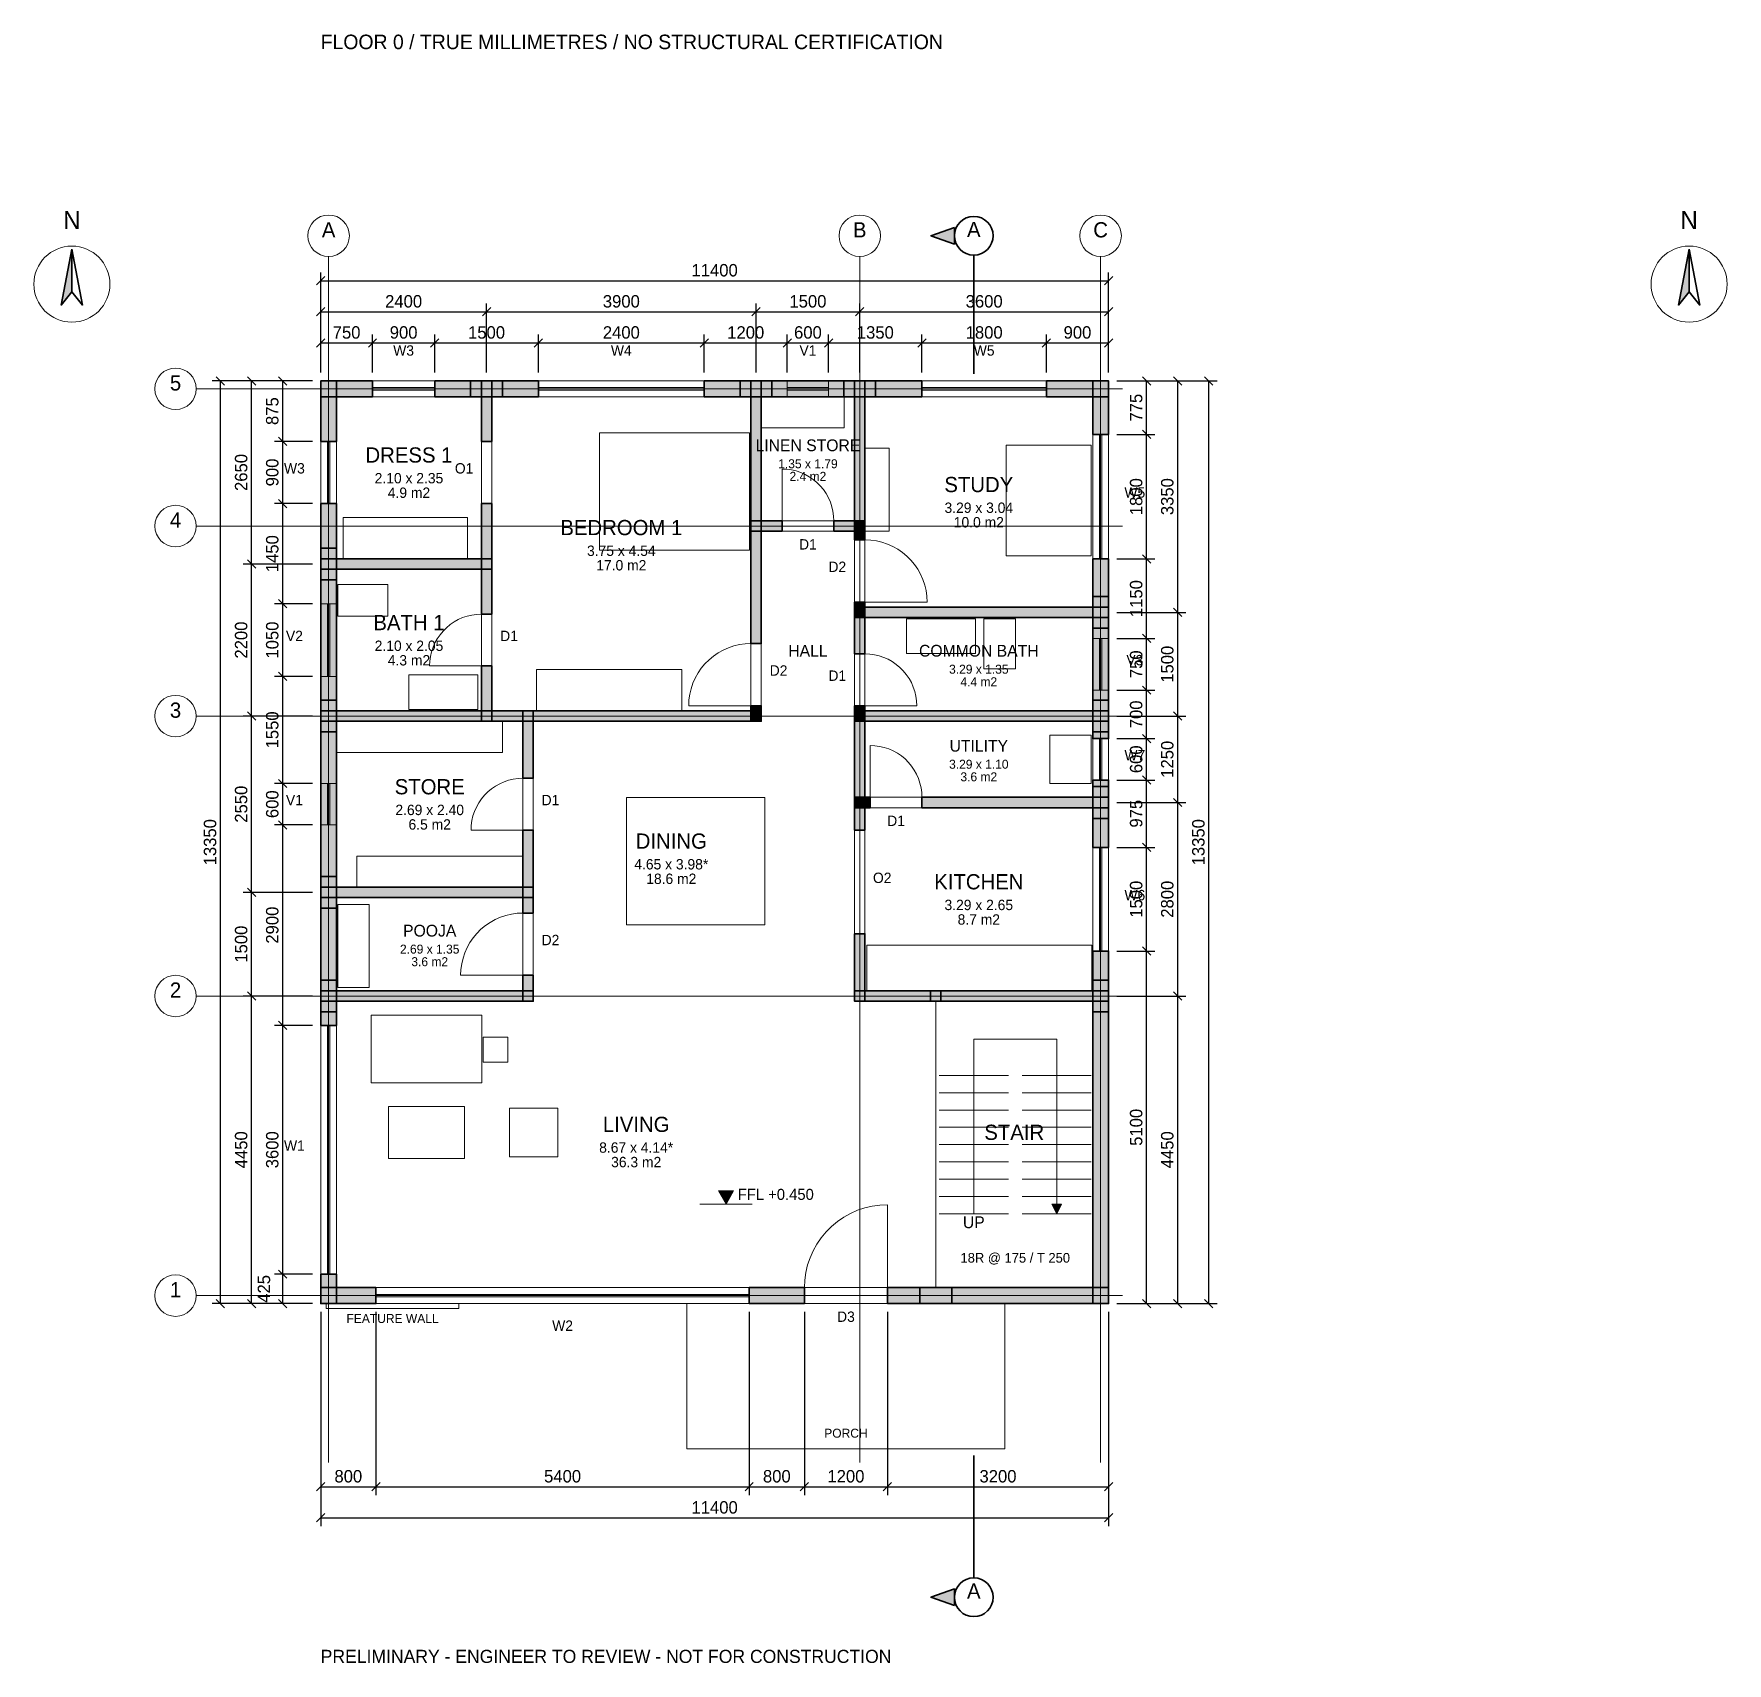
# Model space of a CAD drawing. Header units: millimetres. Extents: x -4150 to 58870, y -5203 to 18371.
# Drawn here: x -4150 to 20350, y -5203 to 18371 of the extents above; entities that cross this region are included whole.
import ezdxf
from ezdxf.enums import TextEntityAlignment as Align

# ---------------------------------------------------------------- set-up
doc = ezdxf.new("R2010")
doc.units = ezdxf.units.MM
for name, color, linetype, lineweight in [('A-ANNO', 7, 'Continuous', 18), ('A-DIMS', 7, 'Continuous', 13), ('A-DOOR', 3, 'Continuous', 18), ('A-EXT', 30, 'Continuous', 18), ('A-FLOR', 8, 'Continuous', 13), ('A-FURN', 8, 'Continuous', 13), ('A-GRID', 8, 'Continuous', 13), ('A-LEVL', 7, 'Continuous', 13), ('A-SECT', 1, 'Continuous', 35), ('A-STAIR', 7, 'Continuous', 18), ('A-TAGS', 1, 'Continuous', 13), ('A-WALL', 7, 'Continuous', 35), ('A-WIND', 4, 'Continuous', 18)]:
    doc.layers.add(name, color=color, linetype=linetype, lineweight=lineweight)
doc.dimstyles.new('FF-ARCH', dxfattribs={"dimtxt": 180, "dimasz": 90, "dimexe": 120, "dimexo": 120, "dimgap": 60, "dimtad": 1, "dimdec": 0, "dimtsz": 60, "dimcen": 2.5, "dimazin": 3, "dimtfac": 1, "dimtmove": 0, "dimatfit": 3})

msp = doc.modelspace()

# ---------------------------------------------------------------- hatches: boundary and pattern name
at = {"layer": 'A-LEVL'}
msp.add_hatch(color=7, dxfattribs=at).paths.add_polyline_path([(5755, 1630), (5975, 1630), (5865, 1440)])
at = {"layer": 'A-SECT'}
for points in [[(9170, 15570), (8830, 15450), (9170, 15330)], [(9170, -4370), (8830, -4250), (9170, -4130)]]:
    msp.add_hatch(color=7, dxfattribs=at).paths.add_polyline_path(points)
at = {"layer": 'A-STAIR'}
msp.add_hatch(color=7, dxfattribs=at).paths.add_polyline_path([(10580, 1440), (10720, 1440), (10650, 1300)])
at = {"layer": 'A-WALL'}
for points in [[(-3600, 15256), (-3754, 14447.5), (-3600, 14640)], [(19800, 15256), (19646, 14447.5), (19800, 14640)], [(0, 13350), (230, 13350), (230, 12475), (0, 12475), (0, 13350)], [(0, 13120), (0, 13350), (750, 13350), (750, 13120), (0, 13120)], [(1650, 13120), (1650, 13350), (2630, 13350), (2630, 13120), (1650, 13120)], [(2400, 13120), (2170, 13120), (2170, 13350), (3150, 13350), (3150, 13120), (2400, 13120)], [(2325, 13350), (2475, 13350), (2475, 12475), (2325, 12475), (2325, 13350)], [(5550, 13120), (5550, 13350), (6530, 13350), (6530, 13120), (5550, 13120)], [(8030, 13120), (6300, 13120), (6070, 13120), (6070, 13350), (8030, 13350), (8030, 13120)], [(6375, 11250), (6375, 11175), (6225, 11175), (6225, 13350), (6375, 13350), (6375, 11250)], [(7570, 13120), (7570, 13350), (8700, 13350), (8700, 13120), (7800, 13120), (7570, 13120)], [(7875, 11250), (7875, 11175), (7725, 11175), (7725, 13350), (7875, 13350), (7875, 11250)], [(11400, 13350), (11400, 13120), (10500, 13120), (10500, 13350), (11400, 13350)], [(11170, 13350), (11400, 13350), (11400, 12575), (11170, 12575), (11170, 13350)], [(230, 10470), (0, 10470), (0, 11575), (230, 11575), (230, 10700), (230, 10470)], [(2475, 10625), (2325, 10625), (2325, 11575), (2475, 11575), (2475, 10700), (2475, 10625)], [(6375, 11325), (6375, 9550), (6225, 9550), (6225, 11250), (6225, 11325), (6375, 11325)], [(6300, 11175), (6225, 11175), (6225, 11325), (6675, 11325), (6675, 11175), (6300, 11175)], [(7875, 11175), (7425, 11175), (7425, 11325), (7800, 11325), (7875, 11325), (7875, 11175)], [(7875, 11325), (7875, 11050), (7725, 11050), (7725, 11250), (7725, 11325), (7875, 11325)], [(230, 10930), (230, 8500), (230, 8270), (0, 8270), (0, 10930), (230, 10930)], [(2475, 10775), (2475, 10625), (0, 10625), (0, 10775), (2400, 10775), (2475, 10775)], [(2475, 10775), (2475, 9975), (2325, 9975), (2325, 10700), (2325, 10775), (2475, 10775)], [(11170, 10775), (11400, 10775), (11400, 9770), (11170, 9770), (11170, 10775)], [(7875, 10000), (7875, 9925), (7725, 9925), (7725, 10150), (7875, 10150), (7875, 10000)], [(7875, 10075), (7875, 9400), (7725, 9400), (7725, 10000), (7725, 10075), (7875, 10075)], [(7800, 9925), (7725, 9925), (7725, 10075), (11400, 10075), (11400, 9925), (7800, 9925)], [(11170, 10230), (11400, 10230), (11400, 8270), (11170, 8270), (11170, 10000), (11170, 10230)], [(2475, 8500), (2475, 8425), (2325, 8425), (2325, 9225), (2475, 9225), (2475, 8500)], [(230, 8730), (230, 5950), (230, 5720), (0, 5720), (0, 8730), (230, 8730)], [(2475, 8575), (2475, 8425), (0, 8425), (0, 8575), (2400, 8575), (2475, 8575)], [(3075, 8575), (3075, 8425), (2400, 8425), (2325, 8425), (2325, 8575), (3000, 8575), (3075, 8575)], [(3075, 8575), (3075, 7600), (2925, 7600), (2925, 8500), (2925, 8575), (3075, 8575)], [(6375, 8575), (6375, 8425), (3000, 8425), (2925, 8425), (2925, 8575), (6300, 8575), (6375, 8575)], [(6375, 8500), (6375, 8425), (6225, 8425), (6225, 8650), (6375, 8650), (6375, 8500)], [(7875, 8500), (7875, 8425), (7725, 8425), (7725, 8650), (7875, 8650), (7875, 8500)], [(7725, 8575), (7875, 8575), (7875, 7250), (7875, 7175), (7725, 7175), (7725, 8500), (7725, 8575)], [(7800, 8425), (7725, 8425), (7725, 8575), (11400, 8575), (11400, 8425), (7800, 8425)], [(11400, 8730), (11400, 8175), (11170, 8175), (11170, 8500), (11170, 8730), (11400, 8730)], [(11400, 7020), (11170, 7020), (11170, 7575), (11400, 7575), (11400, 7020)], [(11400, 7480), (11400, 6600), (11170, 6600), (11170, 7250), (11170, 7480), (11400, 7480)], [(7875, 7325), (7875, 6850), (7725, 6850), (7725, 7250), (7725, 7325), (7875, 7325)], [(7725, 7175), (7725, 7325), (7950, 7325), (7950, 7175), (7800, 7175), (7725, 7175)], [(11400, 7325), (11400, 7175), (8700, 7175), (8700, 7325), (11400, 7325)], [(3075, 5950), (3075, 5875), (2925, 5875), (2925, 6850), (3075, 6850), (3075, 5950)], [(230, 6180), (230, 4450), (230, 4220), (0, 4220), (0, 6180), (230, 6180)], [(3075, 6025), (3075, 5875), (0, 5875), (0, 6025), (3000, 6025), (3075, 6025)], [(3075, 6025), (3075, 5650), (2925, 5650), (2925, 5950), (2925, 6025), (3075, 6025)], [(7875, 4450), (7875, 4375), (7725, 4375), (7725, 5350), (7875, 5350), (7875, 4450)], [(11400, 4220), (11170, 4220), (11170, 5100), (11400, 5100), (11400, 4220)], [(230, 4025), (0, 4025), (0, 4680), (230, 4680), (230, 4025)], [(3075, 4450), (3075, 4375), (2925, 4375), (2925, 4750), (3075, 4750), (3075, 4450)], [(11170, 4680), (11400, 4680), (11400, 0), (11170, 0), (11170, 4450), (11170, 4680)], [(3075, 4525), (3075, 4375), (0, 4375), (0, 4525), (3000, 4525), (3075, 4525)], [(8975, 4525), (8975, 4375), (7800, 4375), (7725, 4375), (7725, 4525), (8900, 4525), (8975, 4525)], [(8900, 4375), (8825, 4375), (8825, 4525), (11400, 4525), (11400, 4375), (8900, 4375)], [(230, 0), (0, 0), (0, 425), (230, 425), (230, 0)], [(0, 230), (800, 230), (800, 0), (0, 0), (0, 230)], [(7000, 230), (7000, 0), (6200, 0), (6200, 230), (7000, 230)], [(8200, 0), (8200, 230), (8900, 230), (9130, 230), (9130, 0), (8200, 0)], [(8670, 230), (11400, 230), (11400, 0), (8670, 0), (8670, 230)]]:
    msp.add_hatch(color=7, dxfattribs=at).paths.add_polyline_path(points)

# ---------------------------------------------------------------- linework, layer by layer
at = {"layer": 'A-ANNO'}
for centre in [(-3600, 14750), (19800, 14750)]:
    msp.add_circle(centre, 550, dxfattribs=at)
at = {"layer": 'A-DOOR'}
for p, q in [((2325, 11575), (2325, 12475)), ((2475, 11575), (2475, 12475)), ((6675, 11325), (6675, 12075)), ((7875, 10150), (8775, 10150)), ((2325, 9225), (1575, 9225)), ((6225, 8650), (5325, 8650)), ((7875, 8650), (8625, 8650)), ((7950, 7325), (7950, 8075)), ((2925, 6850), (2175, 6850)), ((7725, 5350), (7725, 6850)), ((7875, 5350), (7875, 6850)), ((2925, 4750), (2025, 4750)), ((8200, 230), (8200, 1430))]:
    msp.add_line(p, q, dxfattribs=at)
for points in [[(7425, 11325), (7421.8, 11394.2), (7412.2, 11462.8), (7396.4, 11530.2), (7374.4, 11595.9), (7346.4, 11659.3), (7312.7, 11719.8), (7273.5, 11777), (7229.3, 11830.3), (7180.3, 11879.3), (7127, 11923.5), (7069.8, 11962.7), (7009.3, 11996.4), (6945.9, 12024.4), (6880.2, 12046.4), (6812.8, 12062.2), (6744.2, 12071.8), (6675, 12075)], [(7875, 11050), (7958, 11046.2), (8040.4, 11034.7), (8121.3, 11015.6), (8200.1, 10989.2), (8276.2, 10955.6), (8348.8, 10915.2), (8417.4, 10868.2), (8481.3, 10815.1), (8540.1, 10756.3), (8593.2, 10692.4), (8640.2, 10623.8), (8680.6, 10551.2), (8714.2, 10475.1), (8740.6, 10396.3), (8759.7, 10315.4), (8771.2, 10233), (8775, 10150)], [(2325, 9975), (2255.8, 9971.8), (2187.2, 9962.2), (2119.8, 9946.4), (2054.1, 9924.4), (1990.7, 9896.4), (1930.2, 9862.7), (1873, 9823.5), (1819.7, 9779.3), (1770.7, 9730.3), (1726.5, 9677), (1687.3, 9619.8), (1653.6, 9559.3), (1625.6, 9495.9), (1603.6, 9430.2), (1587.8, 9362.8), (1578.2, 9294.2), (1575, 9225)], [(6225, 9550), (6142, 9546.2), (6059.6, 9534.7), (5978.7, 9515.6), (5899.9, 9489.2), (5823.8, 9455.6), (5751.2, 9415.2), (5682.6, 9368.2), (5618.7, 9315.1), (5559.9, 9256.3), (5506.8, 9192.4), (5459.8, 9123.8), (5419.4, 9051.2), (5385.8, 8975.1), (5359.4, 8896.3), (5340.3, 8815.4), (5328.8, 8733), (5325, 8650)], [(7875, 9400), (7944.2, 9396.8), (8012.8, 9387.2), (8080.2, 9371.4), (8145.9, 9349.4), (8209.3, 9321.4), (8269.8, 9287.7), (8327, 9248.5), (8380.3, 9204.3), (8429.3, 9155.3), (8473.5, 9102), (8512.7, 9044.8), (8546.4, 8984.3), (8574.4, 8920.9), (8596.4, 8855.2), (8612.2, 8787.8), (8621.8, 8719.2), (8625, 8650)], [(8700, 7325), (8696.8, 7394.2), (8687.2, 7462.8), (8671.4, 7530.2), (8649.4, 7595.9), (8621.4, 7659.3), (8587.7, 7719.8), (8548.5, 7777), (8504.3, 7830.3), (8455.3, 7879.3), (8402, 7923.5), (8344.8, 7962.7), (8284.3, 7996.4), (8220.9, 8024.4), (8155.2, 8046.4), (8087.8, 8062.2), (8019.2, 8071.8), (7950, 8075)], [(2925, 7600), (2855.8, 7596.8), (2787.2, 7587.2), (2719.8, 7571.4), (2654.1, 7549.4), (2590.7, 7521.4), (2530.2, 7487.7), (2473, 7448.5), (2419.7, 7404.3), (2370.7, 7355.3), (2326.5, 7302), (2287.3, 7244.8), (2253.6, 7184.3), (2225.6, 7120.9), (2203.6, 7055.2), (2187.8, 6987.8), (2178.2, 6919.2), (2175, 6850)], [(2925, 5650), (2842, 5646.2), (2759.6, 5634.7), (2678.7, 5615.6), (2599.9, 5589.2), (2523.8, 5555.6), (2451.2, 5515.2), (2382.6, 5468.2), (2318.7, 5415.1), (2259.9, 5356.3), (2206.8, 5292.4), (2159.8, 5223.8), (2119.4, 5151.2), (2085.8, 5075.1), (2059.4, 4996.3), (2040.3, 4915.4), (2028.8, 4833), (2025, 4750)], [(7000, 230), (7005.1, 340.7), (7020.4, 450.5), (7045.8, 558.4), (7081, 663.5), (7125.8, 764.9), (7179.7, 861.7), (7242.4, 953.2), (7313.2, 1038.4), (7391.6, 1116.8), (7476.8, 1187.6), (7568.3, 1250.3), (7665.1, 1304.2), (7766.5, 1349), (7871.6, 1384.2), (7979.5, 1409.6), (8089.3, 1424.9), (8200, 1430)]]:
    msp.add_lwpolyline(points, dxfattribs=at)
at = {"layer": 'A-EXT'}
for points in [[(80, -70), (2000, -70), (2000, 0), (80, 0)], [(5300, -2100), (9900, -2100), (9900, 0), (5300, 0)]]:
    msp.add_lwpolyline(points, close=True, dxfattribs=at)
at = {"layer": 'A-FLOR'}
for points in [[(11400, 0), (11400, 13350), (0, 13350), (0, 0), (11400, 0)], [(2325, 10775), (230, 10775), (230, 10930), (230, 13120), (2170, 13120), (2325, 13120)], [(2630, 13120), (6070, 13120), (6225, 13120), (6225, 11325), (6225, 11250), (6225, 11175), (6225, 8575), (3075, 8575), (3000, 8575), (2925, 8575), (2475, 8575), (2475, 10625), (2475, 10700), (2475, 10775), (2475, 13120)], [(6375, 13120), (6530, 13120), (7570, 13120), (7725, 13120), (7725, 11325), (6375, 11325)], [(7875, 11175), (7875, 11250), (7875, 11325), (7875, 13120), (8030, 13120), (11170, 13120), (11170, 10230), (11170, 10075), (7875, 10075)], [(6375, 8500), (6375, 8575), (6375, 11175), (7725, 11175), (7725, 10075), (7725, 10000), (7725, 9925), (7725, 8575), (7725, 8500)], [(230, 8575), (230, 8730), (230, 10470), (230, 10625), (2325, 10625), (2325, 8575)], [(11170, 8730), (11170, 8575), (7875, 8575), (7875, 9925), (11170, 9925), (11170, 9770)], [(230, 8270), (230, 8425), (2325, 8425), (2400, 8425), (2475, 8425), (2925, 8425), (2925, 6025), (230, 6025), (230, 6180)], [(7725, 8500), (7725, 8425), (7725, 7325), (7725, 7250), (7725, 7175), (7725, 4525), (7725, 4450), (3075, 4450), (3075, 4525), (3075, 5875), (3075, 5950), (3075, 6025), (3075, 8425), (6225, 8425), (6375, 8425), (6375, 8500)], [(7875, 7325), (7875, 8425), (11170, 8425), (11170, 8270), (11170, 7480), (11170, 7325)], [(8900, 4525), (8825, 4525), (7875, 4525), (7875, 7175), (11170, 7175), (11170, 7020), (11170, 4680), (11170, 4525), (8975, 4525)], [(230, 4680), (230, 5720), (230, 5875), (2925, 5875), (2925, 4525), (230, 4525)], [(7725, 4450), (7725, 4375), (7800, 4375), (7875, 4375), (8825, 4375), (8900, 4375), (8900, 230), (8670, 230), (230, 230), (230, 4220), (230, 4375), (2925, 4375), (3075, 4375), (3075, 4450)], [(8900, 4375), (8975, 4375), (11170, 4375), (11170, 4220), (11170, 230), (9130, 230), (8900, 230)]]:
    msp.add_lwpolyline(points, close=True, dxfattribs=at)
at = {"layer": 'A-FURN'}
for points in [[(7575, 12670), (7575, 13120), (6375, 13120), (6375, 12670)], [(6205, 10900), (6205, 12600), (4035, 12600), (4035, 10900)], [(8225, 11175), (8225, 12375), (7875, 12375), (7875, 11175)], [(11150, 10820), (11150, 12420), (9920, 12420), (9920, 10820)], [(2125, 10775), (2125, 11375), (325, 11375), (325, 10775)], [(970, 9945), (970, 10405), (250, 10405), (250, 9945)], [(9475, 9405), (9475, 9905), (8475, 9905), (8475, 9405)], [(10055, 9185), (10055, 9905), (9595, 9905), (9595, 9185)], [(2275, 8595), (2275, 9095), (1275, 9095), (1275, 8595)], [(5225, 8575), (5225, 9175), (3125, 9175), (3125, 8575)], [(2630, 7975), (2630, 8425), (230, 8425), (230, 7975)], [(11150, 7525), (11150, 8225), (10550, 8225), (10550, 7525)], [(6425, 5480), (6425, 7320), (4425, 7320), (4425, 5480)], [(2925, 6025), (2925, 6475), (525, 6475), (525, 6025)], [(700, 4575), (700, 5775), (250, 5775), (250, 4575)], [(11160, 4530), (11160, 5185), (7900, 5185), (7900, 4530)], [(2330, 3195), (2330, 4175), (730, 4175), (730, 3195)], [(2710, 3495), (2710, 3855), (2350, 3855), (2350, 3495)], [(2080, 2100), (2080, 2850), (980, 2850), (980, 2100)], [(3430, 2125), (3430, 2825), (2730, 2825), (2730, 2125)]]:
    msp.add_lwpolyline(points, close=True, dxfattribs=at)
at = {"layer": 'A-GRID'}
for p, q in [((115, -2300), (115, 15150)), ((7800, -2300), (7800, 15150)), ((11285, -2300), (11285, 15150)), ((-1800, 13235), (11600, 13235)), ((-1800, 11250), (11600, 11250)), ((-1800, 8500), (11600, 8500)), ((-1800, 4450), (11600, 4450)), ((-1800, 115), (11600, 115))]:
    msp.add_line(p, q, dxfattribs=at)
for centre in [(115, 15450), (7800, 15450), (11285, 15450), (-2100, 13235), (-2100, 11250), (-2100, 8500), (-2100, 4450), (-2100, 115)]:
    msp.add_circle(centre, 300, dxfattribs=at)
at = {"layer": 'A-LEVL'}
msp.add_line((5485, 1440), (6245, 1440), dxfattribs=at)
msp.add_lwpolyline([(5755, 1630), (5975, 1630), (5865, 1440)], close=True, dxfattribs=at)
at = {"layer": 'A-SECT'}
for p, q in [((9450, 14870), (9450, 15170)), ((9450, 13450), (9450, 14870)), ((9450, -2200), (9450, -3670)), ((9450, -3670), (9450, -3970))]:
    msp.add_line(p, q, dxfattribs=at)
for points in [[(9170, 15570), (8830, 15450), (9170, 15330)], [(9170, -4370), (8830, -4250), (9170, -4130)]]:
    msp.add_lwpolyline(points, close=True, dxfattribs=at)
for centre in [(9450, 15450), (9450, -4250)]:
    msp.add_circle(centre, 280, dxfattribs=at)
at = {"layer": 'A-STAIR'}
for p, q in [((8950, 3300), (9950, 3300)), ((10150, 3300), (11150, 3300)), ((8950, 3050), (9950, 3050)), ((10150, 3050), (11150, 3050)), ((8950, 2800), (9950, 2800)), ((10150, 2800), (11150, 2800)), ((8950, 2550), (9950, 2550)), ((10150, 2550), (11150, 2550)), ((8950, 2300), (9950, 2300)), ((10150, 2300), (11150, 2300)), ((8950, 2050), (9950, 2050)), ((10150, 2050), (11150, 2050)), ((8950, 1800), (9950, 1800)), ((10150, 1800), (11150, 1800)), ((8950, 1550), (9950, 1550)), ((10150, 1550), (11150, 1550)), ((8950, 1300), (9950, 1300)), ((10150, 1300), (11150, 1300))]:
    msp.add_line(p, q, dxfattribs=at)
msp.add_lwpolyline([(9450, 1300), (9450, 3825), (10650, 3825), (10650, 1300)], dxfattribs=at)
msp.add_lwpolyline([(10580, 1440), (10720, 1440), (10650, 1300)], close=True, dxfattribs=at)
at = {"layer": 'A-WALL'}
for points in [[(-3600, 15256), (-3754, 14447.5), (-3600, 14640)], [(-3600, 15256), (-3446, 14447.5), (-3600, 14640)], [(19800, 15256), (19646, 14447.5), (19800, 14640)], [(19800, 15256), (19954, 14447.5), (19800, 14640)], [(0, 13350), (230, 13350), (230, 12475), (0, 12475), (0, 13350)], [(0, 13120), (0, 13350), (750, 13350), (750, 13120), (0, 13120)], [(1650, 13120), (1650, 13350), (2630, 13350), (2630, 13120), (1650, 13120)], [(2400, 13120), (2170, 13120), (2170, 13350), (3150, 13350), (3150, 13120), (2400, 13120)], [(2325, 13350), (2475, 13350), (2475, 12475), (2325, 12475), (2325, 13350)], [(5550, 13120), (5550, 13350), (6530, 13350), (6530, 13120), (5550, 13120)], [(8030, 13120), (6300, 13120), (6070, 13120), (6070, 13350), (8030, 13350), (8030, 13120)], [(6375, 11250), (6375, 11175), (6225, 11175), (6225, 13350), (6375, 13350), (6375, 11250)], [(7570, 13120), (7570, 13350), (8700, 13350), (8700, 13120), (7800, 13120), (7570, 13120)], [(7875, 11250), (7875, 11175), (7725, 11175), (7725, 13350), (7875, 13350), (7875, 11250)], [(11400, 13350), (11400, 13120), (10500, 13120), (10500, 13350), (11400, 13350)], [(11170, 13350), (11400, 13350), (11400, 12575), (11170, 12575), (11170, 13350)], [(230, 10470), (0, 10470), (0, 11575), (230, 11575), (230, 10700), (230, 10470)], [(2475, 10625), (2325, 10625), (2325, 11575), (2475, 11575), (2475, 10700), (2475, 10625)], [(6375, 11325), (6375, 9550), (6225, 9550), (6225, 11250), (6225, 11325), (6375, 11325)], [(6300, 11175), (6225, 11175), (6225, 11325), (6675, 11325), (6675, 11175), (6300, 11175)], [(7875, 11175), (7425, 11175), (7425, 11325), (7800, 11325), (7875, 11325), (7875, 11175)], [(7875, 11325), (7875, 11050), (7725, 11050), (7725, 11250), (7725, 11325), (7875, 11325)], [(230, 10930), (230, 8500), (230, 8270), (0, 8270), (0, 10930), (230, 10930)], [(2475, 10775), (2475, 10625), (0, 10625), (0, 10775), (2400, 10775), (2475, 10775)], [(2475, 10775), (2475, 9975), (2325, 9975), (2325, 10700), (2325, 10775), (2475, 10775)], [(11170, 10775), (11400, 10775), (11400, 9770), (11170, 9770), (11170, 10775)], [(7875, 10000), (7875, 9925), (7725, 9925), (7725, 10150), (7875, 10150), (7875, 10000)], [(7875, 10075), (7875, 9400), (7725, 9400), (7725, 10000), (7725, 10075), (7875, 10075)], [(7800, 9925), (7725, 9925), (7725, 10075), (11400, 10075), (11400, 9925), (7800, 9925)], [(11170, 10230), (11400, 10230), (11400, 8270), (11170, 8270), (11170, 10000), (11170, 10230)], [(2475, 8500), (2475, 8425), (2325, 8425), (2325, 9225), (2475, 9225), (2475, 8500)], [(230, 8730), (230, 5950), (230, 5720), (0, 5720), (0, 8730), (230, 8730)], [(2475, 8575), (2475, 8425), (0, 8425), (0, 8575), (2400, 8575), (2475, 8575)], [(3075, 8575), (3075, 8425), (2400, 8425), (2325, 8425), (2325, 8575), (3000, 8575), (3075, 8575)], [(3075, 8575), (3075, 7600), (2925, 7600), (2925, 8500), (2925, 8575), (3075, 8575)], [(6375, 8575), (6375, 8425), (3000, 8425), (2925, 8425), (2925, 8575), (6300, 8575), (6375, 8575)], [(6375, 8500), (6375, 8425), (6225, 8425), (6225, 8650), (6375, 8650), (6375, 8500)], [(7875, 8500), (7875, 8425), (7725, 8425), (7725, 8650), (7875, 8650), (7875, 8500)], [(7725, 8575), (7875, 8575), (7875, 7250), (7875, 7175), (7725, 7175), (7725, 8500), (7725, 8575)], [(7800, 8425), (7725, 8425), (7725, 8575), (11400, 8575), (11400, 8425), (7800, 8425)], [(11400, 8730), (11400, 8175), (11170, 8175), (11170, 8500), (11170, 8730), (11400, 8730)], [(11400, 7020), (11170, 7020), (11170, 7575), (11400, 7575), (11400, 7020)], [(11400, 7480), (11400, 6600), (11170, 6600), (11170, 7250), (11170, 7480), (11400, 7480)], [(7875, 7325), (7875, 6850), (7725, 6850), (7725, 7250), (7725, 7325), (7875, 7325)], [(7725, 7175), (7725, 7325), (7950, 7325), (7950, 7175), (7800, 7175), (7725, 7175)], [(11400, 7325), (11400, 7175), (8700, 7175), (8700, 7325), (11400, 7325)], [(3075, 5950), (3075, 5875), (2925, 5875), (2925, 6850), (3075, 6850), (3075, 5950)], [(230, 6180), (230, 4450), (230, 4220), (0, 4220), (0, 6180), (230, 6180)], [(3075, 6025), (3075, 5875), (0, 5875), (0, 6025), (3000, 6025), (3075, 6025)], [(3075, 6025), (3075, 5650), (2925, 5650), (2925, 5950), (2925, 6025), (3075, 6025)], [(7875, 4450), (7875, 4375), (7725, 4375), (7725, 5350), (7875, 5350), (7875, 4450)], [(11400, 4220), (11170, 4220), (11170, 5100), (11400, 5100), (11400, 4220)], [(230, 4025), (0, 4025), (0, 4680), (230, 4680), (230, 4025)], [(3075, 4450), (3075, 4375), (2925, 4375), (2925, 4750), (3075, 4750), (3075, 4450)], [(11170, 4680), (11400, 4680), (11400, 0), (11170, 0), (11170, 4450), (11170, 4680)], [(3075, 4525), (3075, 4375), (0, 4375), (0, 4525), (3000, 4525), (3075, 4525)], [(8975, 4525), (8975, 4375), (7800, 4375), (7725, 4375), (7725, 4525), (8900, 4525), (8975, 4525)], [(8900, 4375), (8825, 4375), (8825, 4525), (11400, 4525), (11400, 4375), (8900, 4375)], [(230, 0), (0, 0), (0, 425), (230, 425), (230, 0)], [(0, 230), (800, 230), (800, 0), (0, 0), (0, 230)], [(7000, 230), (7000, 0), (6200, 0), (6200, 230), (7000, 230)], [(8200, 0), (8200, 230), (8900, 230), (9130, 230), (9130, 0), (8200, 0)], [(8670, 230), (11400, 230), (11400, 0), (8670, 0), (8670, 230)]]:
    msp.add_lwpolyline(points, close=True, dxfattribs=at)
at = {"layer": 'A-WIND'}
for p, q in [((750, 13350), (1650, 13350)), ((750, 13350), (750, 13120)), ((750, 13253), (1650, 13253)), ((1650, 13350), (1650, 13120)), ((3150, 13350), (5550, 13350)), ((3150, 13350), (3150, 13120)), ((3150, 13253), (5550, 13253)), ((5550, 13350), (5550, 13120)), ((6750, 13350), (7350, 13350)), ((6750, 13350), (6750, 13120)), ((6750, 13253), (7350, 13253)), ((7350, 13350), (7350, 13120)), ((8700, 13350), (10500, 13350)), ((8700, 13350), (8700, 13120)), ((8700, 13253), (10500, 13253)), ((10500, 13350), (10500, 13120)), ((750, 13217), (1650, 13217)), ((750, 13120), (1650, 13120)), ((3150, 13217), (5550, 13217)), ((3150, 13120), (5550, 13120)), ((6750, 13217), (7350, 13217)), ((6750, 13120), (7350, 13120)), ((8700, 13217), (10500, 13217)), ((8700, 13120), (10500, 13120)), ((11170, 10775), (11170, 12575)), ((11400, 12575), (11170, 12575)), ((11267, 10775), (11267, 12575)), ((11303, 10775), (11303, 12575)), ((11400, 10775), (11400, 12575)), ((0, 11575), (0, 12475)), ((0, 12475), (230, 12475)), ((97, 11575), (97, 12475)), ((133, 11575), (133, 12475)), ((230, 11575), (230, 12475)), ((0, 11575), (230, 11575)), ((11400, 10775), (11170, 10775)), ((0, 9075), (0, 10125)), ((0, 10125), (230, 10125)), ((97, 9075), (97, 10125)), ((133, 9075), (133, 10125)), ((230, 9075), (230, 10125)), ((11170, 8875), (11170, 9625)), ((11400, 9625), (11170, 9625)), ((11267, 8875), (11267, 9625)), ((11303, 8875), (11303, 9625)), ((11400, 8875), (11400, 9625)), ((0, 9075), (230, 9075)), ((11400, 8875), (11170, 8875)), ((11170, 7575), (11170, 8175)), ((11400, 8175), (11170, 8175)), ((11267, 7575), (11267, 8175)), ((11303, 7575), (11303, 8175)), ((11400, 7575), (11400, 8175)), ((0, 6925), (0, 7525)), ((0, 7525), (230, 7525)), ((97, 6925), (97, 7525)), ((133, 6925), (133, 7525)), ((230, 6925), (230, 7525)), ((11400, 7575), (11170, 7575)), ((0, 6925), (230, 6925)), ((11170, 5100), (11170, 6600)), ((11400, 6600), (11170, 6600)), ((11267, 5100), (11267, 6600)), ((11303, 5100), (11303, 6600)), ((11400, 5100), (11400, 6600)), ((11400, 5100), (11170, 5100)), ((0, 425), (0, 4025)), ((0, 4025), (230, 4025)), ((97, 425), (97, 4025)), ((133, 425), (133, 4025)), ((230, 425), (230, 4025)), ((0, 425), (230, 425)), ((800, 230), (6200, 230)), ((800, 0), (800, 230)), ((800, 133), (6200, 133)), ((800, 97), (6200, 97)), ((800, 0), (6200, 0)), ((6200, 0), (6200, 230))]:
    msp.add_line(p, q, dxfattribs=at)

# ---------------------------------------------------------------- texts
at = {"layer": 'A-ANNO'}
for s, height, p in [('FLOOR 0 / TRUE MILLIMETRES / NO STRUCTURAL CERTIFICATION', 210, (0, 18150)), ('PRELIMINARY - ENGINEER TO REVIEW - NOT FOR CONSTRUCTION', 190, (0, -5200))]:
    msp.add_text(s, height=height, dxfattribs=at).set_placement(p)
for s, height, p in [('N', 260, (-3600, 15470)), ('N', 260, (19800, 15470)), ('LINEN STORE', 170, (7050, 12282)), ('DRESS 1', 220, (1277.5, 12102)), ('2.10 x 2.35', 150, (1277.5, 11822.5)), ('1.35 x 1.79', 130, (7050, 12047)), ('2.4 m2', 130, (7050, 11865)), ('4.9 m2', 150, (1277.5, 11612.5)), ('STUDY', 220, (9522.5, 11674.5)), ('3.29 x 3.04', 150, (9522.5, 11395)), ('BEDROOM 1', 220, (4350, 11052)), ('10.0 m2', 150, (9522.5, 11185)), ('3.75 x 4.54', 150, (4350, 10772.5)), ('17.0 m2', 150, (4350, 10562.5)), ('BATH 1', 220, (1277.5, 9677)), ('2.10 x 2.05', 150, (1277.5, 9397.5)), ('4.3 m2', 150, (1277.5, 9187.5)), ('HALL', 170, (7050, 9309.5)), ('COMMON BATH', 170, (9522.5, 9309.5)), ('3.29 x 1.35', 130, (9522.5, 9074.5)), ('4.4 m2', 130, (9522.5, 8892.5)), ('UTILITY', 170, (9522.5, 7934.5)), ('3.29 x 1.10', 130, (9522.5, 7699.5)), ('3.6 m2', 130, (9522.5, 7517.5)), ('STORE', 220, (1577.5, 7302)), ('2.69 x 2.40', 150, (1577.5, 7022.5)), ('6.5 m2', 150, (1577.5, 6812.5)), ('DINING', 220, (5073, 6515.7)), ('4.65 x 3.98*', 150, (5073, 6236.2)), ('18.6 m2', 150, (5073, 6026.2)), ('KITCHEN', 220, (9522.5, 5927)), ('3.29 x 2.65', 150, (9522.5, 5647.5)), ('POOJA', 170, (1577.5, 5259.5)), ('8.7 m2', 150, (9522.5, 5437.5)), ('2.69 x 1.35', 130, (1577.5, 5024.5)), ('3.6 m2', 130, (1577.5, 4842.5)), ('LIVING', 220, (4565, 2417)), ('STAIR', 220, (10035, 2302)), ('8.67 x 4.14*', 150, (4565, 2137.5)), ('36.3 m2', 150, (4565, 1927.5))]:
    msp.add_text(s, height=height, dxfattribs=at).set_placement(p, align=Align.BOTTOM_CENTER)
at = {"layer": 'A-EXT'}
for s, p in [('FEATURE WALL', (1040, -320)), ('PORCH', (7600, -1980))]:
    msp.add_text(s, height=130, dxfattribs=at).set_placement(p, align=Align.BOTTOM_CENTER)
at = {"layer": 'A-GRID'}
for s, p in [('A', (115, 15360)), ('B', (7800, 15360)), ('C', (11285, 15360)), ('5', (-2100, 13145)), ('4', (-2100, 11160)), ('3', (-2100, 8410)), ('2', (-2100, 4360)), ('1', (-2100, 25))]:
    msp.add_text(s, height=220, dxfattribs=at).set_placement(p, align=Align.BOTTOM_CENTER)
at = {"layer": 'A-LEVL'}
msp.add_text('FFL +0.450', height=160, dxfattribs=at).set_placement((6035, 1500))
at = {"layer": 'A-SECT'}
for p in [(9450, 15365), (9450, -4335)]:
    msp.add_text('A', height=220, dxfattribs=at).set_placement(p, align=Align.BOTTOM_CENTER)
at = {"layer": 'A-STAIR'}
for s, height, p in [('UP', 170, (9450, 1040)), ('18R @ 175 / T 250', 140, (10050, 550))]:
    msp.add_text(s, height=height, dxfattribs=at).set_placement(p, align=Align.BOTTOM_CENTER)
at = {"layer": 'A-TAGS'}
for s, p in [('W3', (1200, 13670)), ('W4', (4350, 13670)), ('V1', (7050, 13670)), ('W5', (9600, 13670)), ('W3', (-380, 11965)), ('O1', (2075, 11965)), ('W5', (11780, 11615)), ('D1', (7050, 10865)), ('D2', (7475, 10540)), ('V2', (-380, 9540)), ('D1', (2725, 9540)), ('V3', (11780, 9190)), ('D2', (6625, 9040)), ('D1', (7475, 8965)), ('W7', (11780, 7815)), ('V1', (-380, 7165)), ('D1', (3325, 7165)), ('D1', (8325, 6865)), ('O2', (8125, 6040)), ('W6', (11780, 5790)), ('D2', (3325, 5140)), ('W1', (-380, 2165)), ('W2', (3500, -440)), ('D3', (7600, -310))]:
    msp.add_text(s, height=150, dxfattribs=at).set_placement(p, align=Align.BOTTOM_CENTER)

# ---------------------------------------------------------------- dimensions: what is measured, and where the dimension line sits
at = {"layer": 'A-DIMS'}
for base, p1, p2 in [((0, 14800), (0, 13350), (11400, 13350)), ((0, 14350), (0, 13350), (2400, 13350)), ((2400, 14350), (2400, 13350), (6300, 13350)), ((6300, 14350), (6300, 13350), (7800, 13350)), ((7800, 14350), (7800, 13350), (11400, 13350)), ((0, 13900), (0, 13350), (750, 13350)), ((750, 13900), (750, 13350), (1650, 13350)), ((1650, 13900), (1650, 13350), (3150, 13350)), ((3150, 13900), (3150, 13350), (5550, 13350)), ((5550, 13900), (5550, 13350), (6750, 13350)), ((6750, 13900), (6750, 13350), (7350, 13350)), ((7350, 13900), (7350, 13350), (8700, 13350)), ((8700, 13900), (8700, 13350), (10500, 13350)), ((10500, 13900), (10500, 13350), (11400, 13350)), ((0, -2650), (0, 0), (800, 0)), ((0, -3100), (0, 0), (11400, 0)), ((800, -2650), (800, 0), (6200, 0)), ((6200, -2650), (6200, 0), (7000, 0)), ((7000, -2650), (7000, 0), (8200, 0)), ((8200, -2650), (8200, 0), (11400, 0))]:
    msp.add_linear_dim(base=base, p1=p1, p2=p2, dimstyle='FF-ARCH', dxfattribs=at).render()
for base, p1, p2 in [((-1450, 0), (0, 0), (0, 13350)), ((-1000, 10700), (0, 10700), (0, 13350)), ((-550, 12475), (0, 12475), (0, 13350)), ((11950, 12575), (11400, 12575), (11400, 13350)), ((12400, 10000), (11400, 10000), (11400, 13350)), ((12850, 0), (11400, 0), (11400, 13350)), ((-550, 11575), (0, 11575), (0, 12475)), ((11950, 10775), (11400, 10775), (11400, 12575)), ((-550, 10125), (0, 10125), (0, 11575)), ((11950, 9625), (11400, 9625), (11400, 10775)), ((-1000, 8500), (0, 8500), (0, 10700)), ((-550, 9075), (0, 9075), (0, 10125)), ((12400, 8500), (11400, 8500), (11400, 10000)), ((11950, 8875), (11400, 8875), (11400, 9625)), ((-550, 7525), (0, 7525), (0, 9075)), ((11950, 8175), (11400, 8175), (11400, 8875)), ((-1000, 5950), (0, 5950), (0, 8500)), ((12400, 7250), (11400, 7250), (11400, 8500)), ((11950, 7575), (11400, 7575), (11400, 8175)), ((11950, 6600), (11400, 6600), (11400, 7575)), ((-550, 6925), (0, 6925), (0, 7525)), ((12400, 4450), (11400, 4450), (11400, 7250)), ((-550, 4025), (0, 4025), (0, 6925)), ((11950, 5100), (11400, 5100), (11400, 6600)), ((-1000, 4450), (0, 4450), (0, 5950)), ((11950, 0), (11400, 0), (11400, 5100)), ((-1000, 0), (0, 0), (0, 4450)), ((12400, 0), (11400, 0), (11400, 4450)), ((-550, 425), (0, 425), (0, 4025)), ((-550, 0), (0, 0), (0, 425))]:
    msp.add_linear_dim(base=base, p1=p1, p2=p2, angle=90, dimstyle='FF-ARCH', dxfattribs=at).render()

doc.saveas('drawing.dxf')
